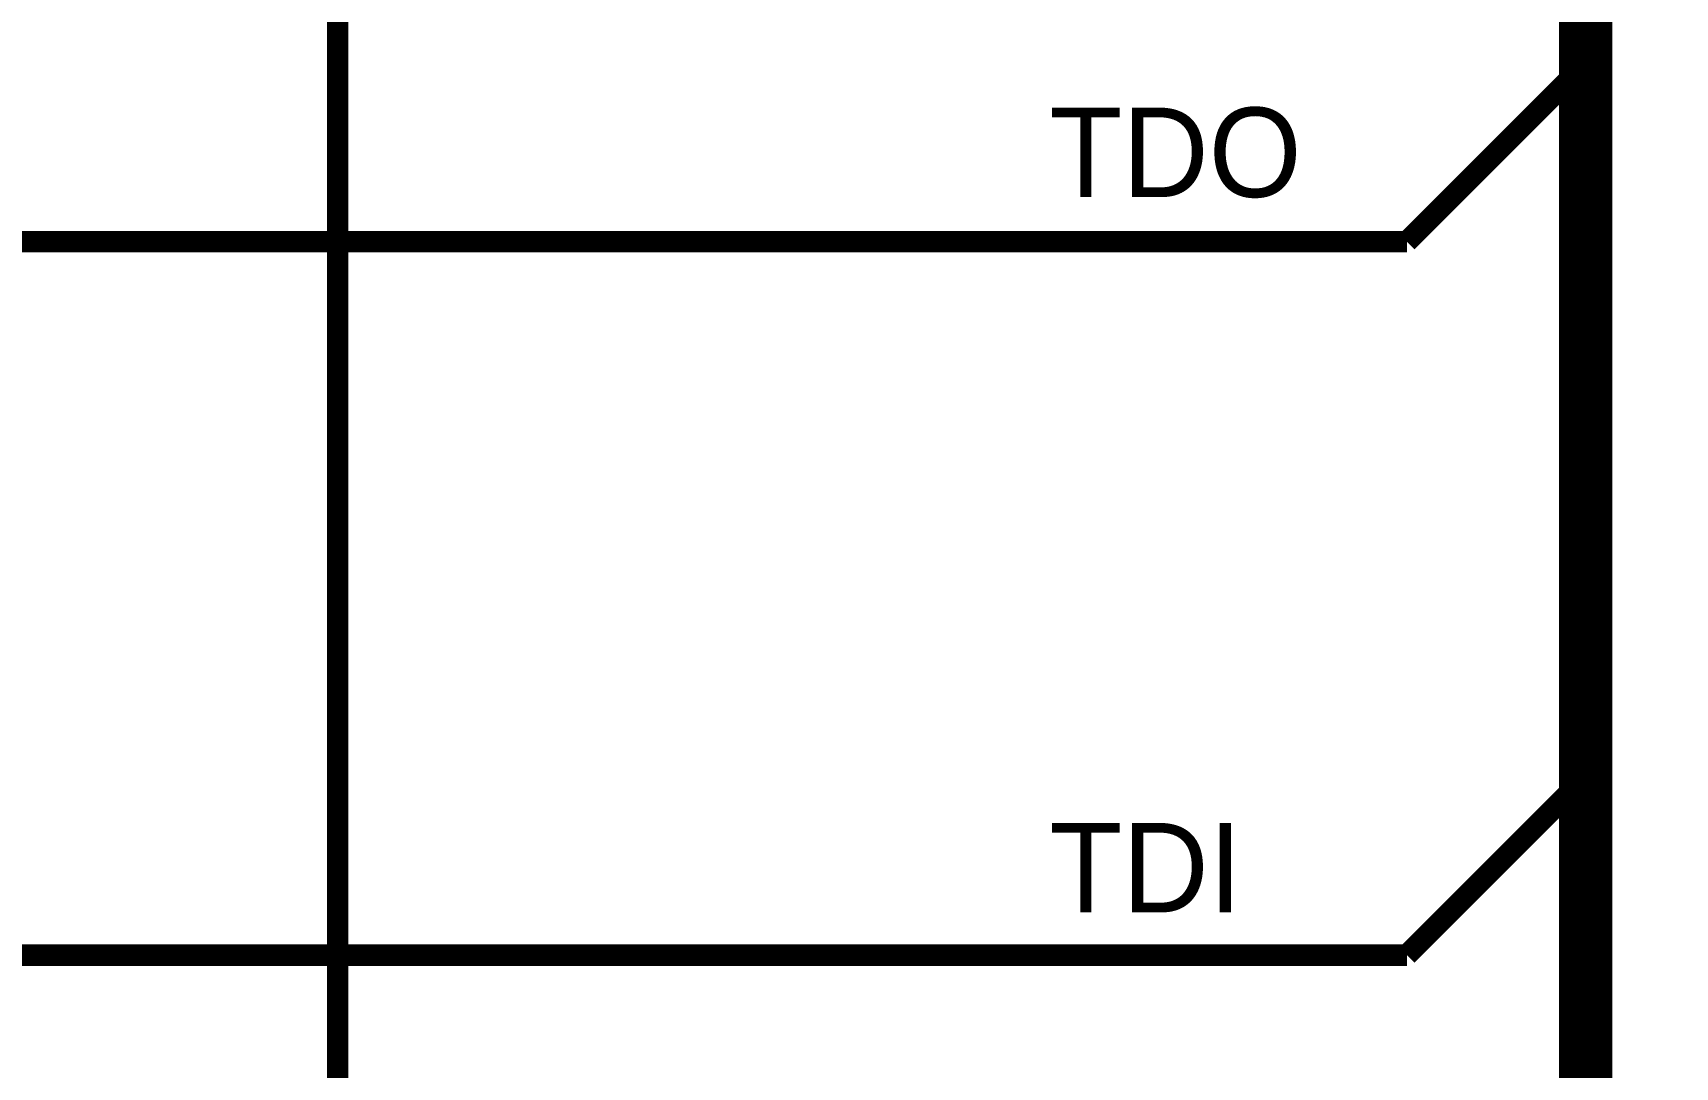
# Model space of a CAD drawing. Header units: inches. Extents: x 0 to 841, y 0 to 594.
# Drawn here: x 73.23 to 96.27, y 78.41 to 92.92 of the extents above; entities that cross this region are included whole.
import ezdxf

# ---------------------------------------------------------------- set-up
doc = ezdxf.new("R2010")
doc.units = ezdxf.units.IN
doc.layers.add('Sheet', color=255, linetype='Continuous')

msp = doc.modelspace()

# ---------------------------------------------------------------- linework, layer by layer
at = {"layer": 'Sheet'}
for points in [[(95.012, 49.988, 0.749, 0.749, 0), (95.012, 49.988, 0.749, 0.749, 0), (95.012, 124.982, 0.749, 0.749, 0), (95.012, 134.99, 0.749, 0.749, 0), (95.012, 259.999, 0.749, 0.749, 0), (95.012, 259.999, 0.749, 0.749, 0), (95.012, 502.491, 0.749, 0.749, 0), (95.012, 554.987, 0.749, 0.749, 0), (490.008, 554.987, 0.749, 0.749, 0), (490.008, 182.496, 0.749, 0.749, 0)], [(77.505, 94.985, 0.3, 0.3, 0), (77.505, 64.987, 0.3, 0.3, 0), (77.505, 55.005, 0.3, 0.3, 0), (77.505, 44.997, 0.3, 0.3, 0), (77.505, 34.989, 0.3, 0.3, 0)], [(95.012, 92.502, 0.3, 0.3, 0), (92.504, 89.994, 0.3, 0.3, 0)], [(72.514, 89.994, 0.3, 0.3, 0), (92.504, 89.994, 0.3, 0.3, 0), (92.504, 89.994, 0.3, 0.3, 0)], [(95.012, 82.494, 0.3, 0.3, 0), (92.504, 79.986, 0.3, 0.3, 0)], [(72.514, 79.986, 0.3, 0.3, 0), (92.504, 79.986, 0.3, 0.3, 0)]]:
    msp.add_lwpolyline(points, format="xyseb", dxfattribs=at)

# ---------------------------------------------------------------- texts
for s, p in [('TDO', (87.487, 90.621)), ('TDI', (87.487, 80.587))]:
    msp.add_text(s, height=1.2543, dxfattribs=at).set_placement(p)

doc.saveas('drawing.dxf')
